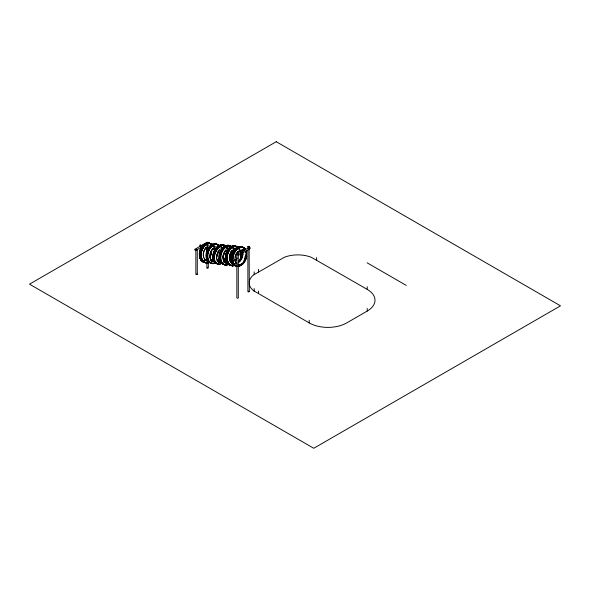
<?xml version="1.0" encoding="UTF-8"?>
<svg xmlns="http://www.w3.org/2000/svg" width="590" height="590" viewBox="0 0 590 590"><rect width="100%" height="100%" fill="white"/><g stroke="black" fill="none" stroke-linecap="round" stroke-linejoin="round"><path stroke-width="0.89" d="M206.589 242.785C209.996 240.904 207.038 244.297 207.356 242.719M216.744 247.018L217.076 246.561M237.711 251.635L238.036 252.66A5.907 3.924 -69 0 1 241.214 250.971L241.723 250.197M241.907 249.858L242.247 249.408A7.972 5.303 -69 0 1 244.806 250.396M195.851 249.423L196.566 249.01L197.289 249.423L197.289 274.284L196.566 274.697L195.851 274.284L195.851 249.423L196.566 249.835L197.289 249.423M208.329 262.469L208.3 268.015L207.097 268.199L207.422 267.506M236.848 252.918L237.564 252.498L238.286 252.918L238.286 297.95L237.564 298.363L236.848 297.95L236.848 252.918L237.564 253.331L238.286 252.918M247.881 248.383L247.911 246.436L249.113 246.251L249.319 291.578L248.604 291.991L247.881 291.578L247.881 250.219M249.319 246.546L248.604 246.959L247.881 246.546M239.002 249.223L239.142 250.426M249.341 247.468L250.086 247.542L250.19 248.53L238.434 255.323L237.711 254.902L237.711 254.076L249.474 247.284M241.037 250.499L241.214 250.971M226.833 247.844L227.46 247.586M214.952 247.535L214.244 247.726L214.045 246.421A0.804 0.642 72.9 0 1 214.487 246.148L215.232 246.945M227.947 249.039L227.202 249.061L227.098 247.874A0.804 0.642 72.9 0 1 227.534 247.601L228.219 248.043M194.98 249.245C194.479 251.355 197.06 249.865 194.98 249.245L206.736 242.453M238.434 255.323L238.434 254.489L237.711 254.076M208.263 247.468A5.907 4.174 -75 0 0 206.161 248.965L206.139 247.697L205.711 247.852A7.972 5.635 -75 0 0 203.58 257.314M206.139 247.697L205.91 247.903A7.972 5.635 -75 0 0 203.565 256.451A7.972 5.635 -75 0 0 208.241 261.281M232.032 250.566C231.582 252.837 233.013 250.868 231.804 250.772A7.972 5.635 -75 0 0 231.405 263.103M232.231 250.617L232.003 250.831A7.972 5.635 -75 0 0 232.888 263.937M215.026 248.368A5.907 4.042 -71.5 0 0 212.909 249.858L212.968 248.648L212.533 248.796A7.972 5.45 -71.5 0 0 212.909 261.754M212.968 248.648L212.732 248.862A7.972 5.45 -71.5 0 0 210.121 257.329A7.972 5.45 -71.5 0 0 214.517 262.078M226.936 250.426A5.907 4.042 -71.5 0 0 225.963 251.311L226.014 250.101L225.579 250.249A7.972 5.45 -71.5 0 0 223.145 259.615M226.014 250.101L225.778 250.315A7.972 5.45 -71.5 0 0 223.168 258.781A7.972 5.45 -71.5 0 0 227.563 263.531M237.947 251.421L237.91 251.709A7.972 5.303 -69 0 0 237.099 252.749M219.996 249.762L219.819 250.853L219.76 249.968A7.972 5.111 -66.2 0 0 216.692 258.258A7.972 5.111 -66.2 0 0 220.608 262.816M240.078 250.426L239.223 250.536M249.201 283.524A23.482 13.563 0 0 0 253.516 290.686L309.175 322.9A26.572 15.34 0 0 0 346.758 322.9L367.223 311.078A26.572 15.34 0 0 0 367.223 289.388L311.38 257.321A23.88 13.791 0 0 0 284.262 257.321L253.516 274.969A23.482 13.563 0 0 0 249.201 282.131M213.882 246.244L214.981 246.576M207.975 246.716L207.311 246.65L207.171 245.469A0.804 0.642 67.8 0 1 207.606 245.189L207.968 245.285M196.485 250.035L201.183 247.321M214.406 247.734L213.742 246.79M210.261 245.61L210.003 245.654M239.238 248.98L239.629 248.965M200.32 246.17C199.029 246.17 200.18 243.818 200.777 245.167M221.501 248.906L221.162 247.535A0.804 0.627 81.3 0 1 221.597 247.262L221.943 247.357M248.604 291.165L249.319 291.578M233.765 249.777L233.264 248.39A0.804 0.642 67.8 0 1 233.699 248.117L234.459 248.692M196.758 273.878L197.289 274.284M205.94 247.638L206.161 248.965M225.815 250.035L225.963 251.311M212.761 248.582L212.909 249.858M367.098 262.801L406.245 285.398M240.211 249.223L239.702 248.995A0.804 0.634 76.8 0 0 239.267 249.275L239.429 250.573M233.308 249.681L232.976 248.766M207.208 246.753L207.009 245.307L208.358 245.772M227.091 249.15L226.789 248.243M234.267 248.685L233.434 248.095L232.969 248.766M238.146 251.502L238.036 252.66M220.837 247.889L220.889 248.324M367.223 286.747L367.223 289.388M367.223 308.445L367.223 311.078M316.609 257.528L316.609 260.161M309.175 320.259L309.175 322.9M258.56 269.342L258.56 271.983M258.56 291.04L258.56 293.673M254.165 271.879L254.165 274.52M254.165 288.503L254.165 291.136M206.883 247.977L206.883 250.691M206.883 262.469L206.883 267.912M205.829 248.877A5.907 4.174 -75 0 1 207.931 247.38M205.637 262.594A9.949 7.036 -75 0 1 200.18 250.706A9.949 7.036 -75 0 1 211.065 243.95M206.05 262.705A9.949 7.036 -75 0 1 200.733 250.403A9.949 7.036 -75 0 1 211.98 244.452M207.105 262.86A9.824 6.947 -75 0 1 201.721 251.119A9.824 6.947 -75 0 1 212.466 244.452M207.009 262.838A9.824 6.947 -75 0 1 201.625 251.089A9.824 6.947 -75 0 1 212.37 244.422M212.393 258.929A7.972 5.635 -75 0 1 211.043 260.175M206.589 260.964A7.972 5.635 -75 0 1 204.28 258.936M214.023 247.896A7.972 5.635 -75 0 1 214.723 249.518M212.592 258.981A7.972 5.635 -75 0 1 211.242 260.227M211.456 250.448A7.972 5.635 -75 0 1 210.121 256.399M206.168 260.05A7.972 5.635 -75 0 1 204.649 260.323M203.528 262.056A9.824 6.947 -75 0 1 200.342 249.423A9.824 6.947 -75 0 1 210.674 243.972M209.258 243.456A9.824 6.947 -75 0 1 212.127 244.363M206.766 262.771A9.824 6.947 -75 0 1 200.902 253.538A9.824 6.947 -75 0 1 208.639 243.493M206.751 262.889A9.949 7.036 -75 0 1 201.426 250.588A9.949 7.036 -75 0 1 212.68 244.644M203.484 262.167A9.949 7.036 -75 0 1 200.261 249.386A9.949 7.036 -75 0 1 210.726 243.862M200.777 259.585A9.824 6.947 -75 0 1 201.581 247.217A9.824 6.947 -75 0 1 210.77 243.994M203.624 262.078A9.824 6.947 -75 0 1 201.161 260.153M206.072 262.58A9.824 6.947 -75 0 1 200.814 250.433A9.824 6.947 -75 0 1 211.928 244.562M208.985 262.646A9.949 7.036 -75 0 1 201.338 252.358A9.949 7.036 -75 0 1 212.518 244.341M206.33 262.779A9.949 7.036 -75 0 1 201.006 250.477A9.949 7.036 -75 0 1 212.26 244.533M206.345 262.661A9.824 6.947 -75 0 1 201.087 250.507A9.824 6.947 -75 0 1 212.201 244.636M208.89 262.624A9.949 7.036 -75 0 1 201.323 251.908A9.949 7.036 -75 0 1 212.924 244.71M205.394 262.528A9.949 7.036 -75 0 1 199.944 250.639A9.949 7.036 -75 0 1 210.822 243.884M205.652 262.469A9.824 6.947 -75 0 1 199.73 254.084A9.824 6.947 -75 0 1 206.271 243.486M206.891 243.309A9.824 6.947 -75 0 1 208.137 243.154M211.655 250.499A7.972 5.635 -75 0 1 209.597 257.572M206.367 260.109A7.972 5.635 -75 0 1 204.848 260.374M225.623 251.2A5.907 4.042 -71.5 0 1 226.597 250.315M223.204 264.372A9.949 6.8 -71.5 0 1 220.21 252.557A9.949 6.8 -71.5 0 1 229.916 245.647M226.531 264.637A9.949 6.8 -71.5 0 1 219.959 254.747A9.949 6.8 -71.5 0 1 230.24 245.757M228.205 264.681A9.824 6.719 -71.5 0 1 221.021 255.522A9.824 6.719 -71.5 0 1 231.251 246.222M231.708 261.156A7.972 5.45 -71.5 0 1 230.343 262.403M225.955 263.206A7.972 5.45 -71.5 0 1 223.772 261.215M231.472 261.687A7.972 5.45 -71.5 0 1 230.543 262.469M230.956 252.505A7.972 5.45 -71.5 0 1 229.429 258.398M225.424 262.034A7.972 5.45 -71.5 0 1 223.927 262.314M224.539 264.416A9.824 6.719 -71.5 0 1 219.849 252.439A9.824 6.719 -71.5 0 1 230.941 246.561M227.858 264.571A9.824 6.719 -71.5 0 1 220.675 255.404A9.824 6.719 -71.5 0 1 230.904 246.111M227.762 264.652A9.949 6.8 -71.5 0 1 220.49 255.374A9.949 6.8 -71.5 0 1 230.845 245.956M224.62 264.571A9.949 6.8 -71.5 0 1 219.871 252.439A9.949 6.8 -71.5 0 1 231.103 246.487M226.811 264.733A9.949 6.8 -71.5 0 1 220.24 254.843A9.949 6.8 -71.5 0 1 230.52 245.853M224.886 264.534A9.824 6.719 -71.5 0 1 219.812 253.781A9.824 6.719 -71.5 0 1 229.776 245.728M231.037 251.303A7.972 5.45 -71.5 0 1 229.628 258.464M225.623 262.108A7.972 5.45 -71.5 0 1 224.126 262.38M212.577 249.747A5.907 4.042 -71.5 0 1 214.686 248.257M211.935 263.111A9.824 6.719 -71.5 0 1 207.245 251.133A9.824 6.719 -71.5 0 1 218.337 245.256M218.713 258.287A9.824 6.719 -71.5 0 1 217.791 259.659M212.26 263.221A9.824 6.719 -71.5 0 1 207.562 251.237A9.824 6.719 -71.5 0 1 218.661 245.359M216.397 262.764A9.949 6.8 -71.5 0 1 215.158 263.346M214.531 263.531A9.949 6.8 -71.5 0 1 207.96 253.648A9.949 6.8 -71.5 0 1 218.241 244.651M214.428 263.501A9.949 6.8 -71.5 0 1 207.864 253.612A9.949 6.8 -71.5 0 1 218.138 244.621M218.661 259.703A7.972 5.45 -71.5 0 1 217.29 260.95M218.861 259.77A7.972 5.45 -71.5 0 1 217.496 261.016M217.769 253.058A7.972 5.45 -71.5 0 1 216.375 256.945M212.378 260.581A7.972 5.45 -71.5 0 1 210.881 260.861M211.493 262.963A9.824 6.719 -71.5 0 1 206.795 250.986A9.824 6.719 -71.5 0 1 217.894 245.101M212.946 263.575A9.949 6.8 -71.5 0 1 207.813 252.69A9.949 6.8 -71.5 0 1 217.902 244.54M212.843 263.546A9.949 6.8 -71.5 0 1 207.709 252.653A9.949 6.8 -71.5 0 1 217.799 244.503M212.525 263.435A9.949 6.8 -71.5 0 1 207.769 251.303A9.949 6.8 -71.5 0 1 219.001 245.352M211.832 263.081A9.824 6.719 -71.5 0 1 207.142 251.097A9.824 6.719 -71.5 0 1 218.234 245.219M218.116 251.119A7.972 5.45 -71.5 0 1 216.582 257.011M212.577 260.655A7.972 5.45 -71.5 0 1 211.08 260.928M217.857 263.671A9.949 6.372 -66.2 0 1 214.082 251.915A9.949 6.372 -66.2 0 1 225.277 245.949M225.048 258.899A9.824 6.291 -66.2 0 1 224.075 260.249M218.212 263.701A9.824 6.291 -66.2 0 1 214.037 253.294A9.824 6.291 -66.2 0 1 224.148 245.307M220.461 264.114A9.949 6.372 -66.2 0 1 214.782 254.578A9.949 6.372 -66.2 0 1 225.262 245.661M220.358 264.069A9.949 6.372 -66.2 0 1 214.686 254.533A9.949 6.372 -66.2 0 1 225.166 245.617M225.572 259.394A7.972 5.111 -66.2 0 1 223.337 261.65M220.402 262.727A7.972 5.111 -66.2 0 1 217.091 260.596M216.596 259.047A7.972 5.111 -66.2 0 1 216.611 255.935M216.744 255.271A7.972 5.111 -66.2 0 1 219.554 249.88M225.778 259.482A7.972 5.111 -66.2 0 1 223.544 261.739M224.06 253.486A7.972 5.111 -66.2 0 1 222.814 256.702M219.849 260.109A7.972 5.111 -66.2 0 1 218.374 260.898M217.511 263.516A9.949 6.372 -66.2 0 1 213.735 251.768A9.949 6.372 -66.2 0 1 224.93 245.801M218.905 264.136A9.949 6.372 -66.2 0 1 214.679 253.597A9.949 6.372 -66.2 0 1 224.915 245.506M217.135 263.804A9.949 6.372 -66.2 0 1 215.026 252.336A9.949 6.372 -66.2 0 1 224.812 245.462M216.803 263.664A9.949 6.372 -66.2 0 1 214.694 252.188A9.949 6.372 -66.2 0 1 224.488 245.315M225.8 256.444A9.824 6.291 -66.2 0 1 223.647 260.057M217.784 263.509A9.824 6.291 -66.2 0 1 214.052 251.901A9.824 6.291 -66.2 0 1 225.115 246.008M224.532 251.62A7.972 5.111 -66.2 0 1 222.666 257.38M220.055 260.205A7.972 5.111 -66.2 0 1 217.12 261.281M232.991 265.367A9.949 7.036 -75 0 1 226.059 254.467A9.949 7.036 -75 0 1 237.158 246.871M232.15 265.625A9.949 7.036 -75 0 1 226.7 253.737A9.949 7.036 -75 0 1 237.578 246.989M233.102 265.758A9.824 6.947 -75 0 1 227.504 254.843A9.824 6.947 -75 0 1 237.379 246.768M239.916 250.772A7.972 5.635 -75 0 1 238.485 261.849M240.115 250.824A7.972 5.635 -75 0 1 238.685 261.908M236.797 258.081A7.972 5.635 -75 0 1 235.093 260.942M231.405 265.301A9.824 6.947 -75 0 1 226.022 253.56A9.824 6.947 -75 0 1 236.767 246.893M232.866 265.692A9.824 6.947 -75 0 1 231.081 265.367M230.52 265.117A9.824 6.947 -75 0 1 227.268 254.784A9.824 6.947 -75 0 1 234.731 246.414M235.351 246.377A9.824 6.947 -75 0 1 237.136 246.709M241.074 256.001A9.824 6.947 -75 0 1 240.75 257.683M232.762 265.67A9.824 6.947 -75 0 1 230.978 265.338M230.425 265.087A9.824 6.947 -75 0 1 227.165 254.755A9.824 6.947 -75 0 1 234.636 246.391M235.255 246.355A9.824 6.947 -75 0 1 237.04 246.679M232.851 265.817A9.949 7.036 -75 0 1 227.18 254.769A9.949 7.036 -75 0 1 237.18 246.591M232.652 265.271A9.949 7.036 -75 0 1 225.719 254.379A9.949 7.036 -75 0 1 236.819 246.782M231.509 265.33A9.824 6.947 -75 0 1 226.125 253.589A9.824 6.947 -75 0 1 236.87 246.922M232.165 265.507A9.824 6.947 -75 0 1 226.567 254.592A9.824 6.947 -75 0 1 236.443 246.517M241.273 251.229A9.949 7.036 -75 0 1 241.605 256.119M235.085 265.574A9.949 7.036 -75 0 1 227.29 256.134A9.949 7.036 -75 0 1 237.519 246.679M232.748 265.788A9.949 7.036 -75 0 1 227.076 254.74A9.949 7.036 -75 0 1 237.077 246.561M232.431 265.699A9.949 7.036 -75 0 1 226.759 254.651A9.949 7.036 -75 0 1 236.76 246.48M232.445 265.581A9.824 6.947 -75 0 1 230.661 265.257M230.107 264.999A9.824 6.947 -75 0 1 227.327 253.029A9.824 6.947 -75 0 1 236.723 246.598M232.755 265.301A9.949 7.036 -75 0 1 225.823 254.401A9.949 7.036 -75 0 1 236.922 246.812M232.991 246.229A9.824 6.947 -75 0 1 237.106 246.981M232.991 265.242A9.824 6.947 -75 0 1 231.745 265.397M229.96 265.065A9.824 6.947 -75 0 1 228.382 264.106M227.917 263.649A9.824 6.947 -75 0 1 226.25 254.069A9.824 6.947 -75 0 1 232.364 246.414M236.996 258.132A7.972 5.635 -75 0 1 235.292 260.994M234.879 265.485A9.949 6.608 -69 0 1 232.29 253.818A9.949 6.608 -69 0 1 242.033 246.922M236.922 265.913A9.949 6.608 -69 0 1 232.615 253.943A9.949 6.608 -69 0 1 243.832 247.984M236.31 265.898A9.824 6.527 -69 0 1 234.267 253.199A9.824 6.527 -69 0 1 244.828 248.493M246.635 256.643A9.824 6.527 -69 0 1 246.214 258.287M245.934 259.091A9.824 6.527 -69 0 1 241.649 264.881M239.828 265.854A9.824 6.527 -69 0 1 238.006 266.201M234.754 264.94A9.824 6.527 -69 0 1 234.776 252.048A9.824 6.527 -69 0 1 244.732 248.456M246.539 256.606A9.824 6.527 -69 0 1 246.111 258.25M242.129 264.394A9.824 6.527 -69 0 0 244.253 262.048A9.949 6.608 -69 0 1 241.568 264.947M239.724 265.81A9.824 6.527 -69 0 1 237.903 266.156M245.506 251.524A7.972 5.303 -69 0 1 245.079 259.88A7.972 5.303 -69 0 1 239.061 264.689M236.509 263.701A7.972 5.303 -69 0 1 234.842 259.069M235.041 257.085A7.972 5.303 -69 0 1 236.184 253.833M245.713 251.606A7.972 5.303 -69 0 1 244.791 260.861A7.972 5.303 -69 0 1 237.888 264.526M236.708 263.782A7.972 5.303 -69 0 1 236.73 253.317M242.048 250.197A7.972 5.303 -69 0 1 242.615 251.775M242.719 252.365A7.972 5.303 -69 0 1 238.559 262.292M237.077 263.081A7.972 5.303 -69 0 1 235.602 263.361M234.473 265.198A9.824 6.527 -69 0 1 231.922 253.671A9.824 6.527 -69 0 1 241.539 246.863M233.389 263.361A9.824 6.527 -69 0 1 235.226 250.92A9.824 6.527 -69 0 1 244.481 248.361M235.963 265.766A9.824 6.527 -69 0 1 234.51 264.844M245.484 258.921A9.824 6.527 -69 0 1 244.363 261.215M235.86 265.729A9.824 6.527 -69 0 1 234.407 264.807M233.994 264.372A9.824 6.527 -69 0 1 234.009 252.653A9.824 6.527 -69 0 1 242.925 247.402M235.919 265.884A9.949 6.608 -69 0 1 233.854 253.022A9.949 6.608 -69 0 1 244.548 248.257M239.481 265.832A9.949 6.608 -69 0 1 238.242 266.142M234.532 265.353A9.949 6.608 -69 0 1 232.467 252.491A9.949 6.608 -69 0 1 243.161 247.726M235.248 265.493A9.824 6.527 -69 0 1 233.205 252.793A9.824 6.527 -69 0 1 243.773 248.088M245.794 254.592A9.824 6.527 -69 0 1 245.58 256.237M244.872 258.685A9.824 6.527 -69 0 1 243.751 260.979M236.266 266.016A9.949 6.608 -69 0 1 234.599 252.395A9.949 6.608 -69 0 1 245.691 249.334M246.31 250.499A9.949 6.608 -69 0 1 246.731 251.864M246.723 256.643A9.949 6.608 -69 0 1 246.296 258.309M246.008 259.121A9.949 6.608 -69 0 1 241.671 264.984M241.067 265.382A9.949 6.608 -69 0 1 237.984 266.319M239.378 265.795A9.949 6.608 -69 0 1 238.139 266.097M235.816 265.847A9.949 6.608 -69 0 1 233.227 254.179A9.949 6.608 -69 0 1 242.969 247.284M235.491 265.721A9.949 6.608 -69 0 1 233.426 252.859A9.949 6.608 -69 0 1 244.12 248.095M235.535 265.603A9.824 6.527 -69 0 1 233.493 252.904A9.824 6.527 -69 0 1 244.054 248.198M236.162 265.979A9.949 6.608 -69 0 1 234.495 252.358A9.949 6.608 -69 0 1 245.588 249.297M239.724 265.928A9.949 6.608 -69 0 1 237.881 266.282M243.405 247.822A9.949 6.608 -69 0 1 244.201 248.766M234.776 265.441A9.949 6.608 -69 0 1 232.187 253.774A9.949 6.608 -69 0 1 241.93 246.886M234.82 265.33A9.824 6.527 -69 0 1 231.855 255.02A9.824 6.527 -69 0 1 240.189 246.701M245.256 256.112A9.824 6.527 -69 0 1 244.548 258.56M233.47 264.445A9.824 6.527 -69 0 1 232.371 253.847A9.824 6.527 -69 0 1 240.292 246.738M242.247 250.271A7.972 5.303 -69 0 1 242.815 251.849M242.925 252.439A7.972 5.303 -69 0 1 238.758 262.373M243.279 250.212C244.142 252.704 244.732 248.036 243.279 250.212M276.238 141.718L29.5 284.166L313.762 448.282L560.5 305.834L276.238 141.718"/></g></svg>
